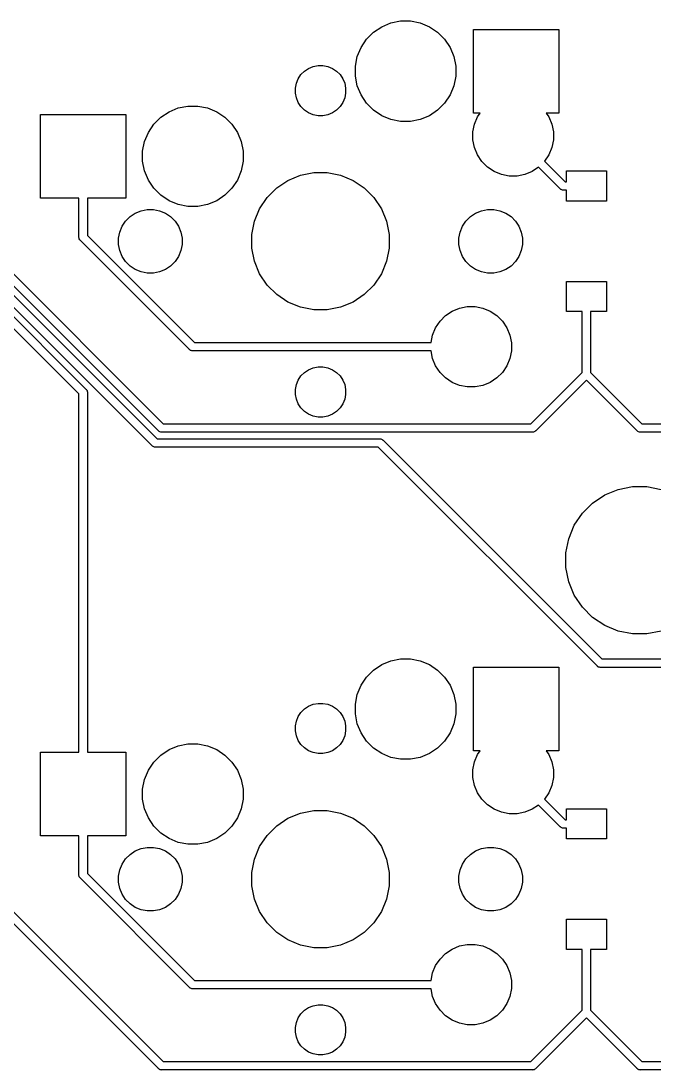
# Model space of a CAD drawing. Extents: x 52 to 337, y -160 to -34.
# Drawn here: x 156.16 to 175.05, y -75.55 to -44.22 of the extents above; entities that cross this region are included whole.
import ezdxf

# ---------------------------------------------------------------- set-up
doc = ezdxf.new("R2010")
doc.units = 0
doc.layers.add('BLACK', color=7, linetype='CONTINUOUS')

msp = doc.modelspace()

# ---------------------------------------------------------------- linework, layer by layer
at = {"layer": 'BLACK', "linetype": 'CONTINUOUS'}
for p, q in [((166.684, -44.5549), (166.929, -44.3907)), ((166.929, -44.3907), (167.202, -44.2776)), ((167.202, -44.2776), (167.492, -44.22)), ((167.492, -44.22), (167.788, -44.22)), ((167.788, -44.22), (168.078, -44.2776)), ((168.078, -44.2776), (168.351, -44.3907)), ((168.351, -44.3907), (168.596, -44.5549)), ((169.667, -46.97), (169.667, -44.47)), ((169.667, -44.47), (172.217, -44.47)), ((172.217, -44.47), (172.217, -46.97)), ((166.311, -45.0095), (166.475, -44.7638)), ((166.475, -44.7638), (166.684, -44.5549)), ((168.596, -44.5549), (168.805, -44.7638)), ((168.805, -44.7638), (168.969, -45.0095)), ((166.198, -45.2825), (166.311, -45.0095)), ((168.969, -45.0095), (169.082, -45.2825)), ((166.14, -45.5723), (166.198, -45.2825)), ((169.082, -45.2825), (169.14, -45.5723)), ((164.517, -45.8219), (164.622, -45.7174)), ((164.622, -45.7174), (164.745, -45.6354)), ((164.745, -45.6354), (164.881, -45.5788)), ((164.881, -45.5788), (165.026, -45.55)), ((165.026, -45.55), (165.174, -45.55)), ((165.174, -45.55), (165.319, -45.5788)), ((165.319, -45.5788), (165.455, -45.6354)), ((165.455, -45.6354), (165.578, -45.7174)), ((165.578, -45.7174), (165.683, -45.8219)), ((166.14, -45.8677), (166.14, -45.5723)), ((169.14, -45.5723), (169.14, -45.8677)), ((164.379, -46.0812), (164.435, -45.9447)), ((164.435, -45.9447), (164.517, -45.8219)), ((165.683, -45.8219), (165.765, -45.9447)), ((165.765, -45.9447), (165.821, -46.0812)), ((166.198, -46.1575), (166.14, -45.8677)), ((169.14, -45.8677), (169.082, -46.1575)), ((164.35, -46.2261), (164.379, -46.0812)), ((164.35, -46.3739), (164.35, -46.2261)), ((165.821, -46.0812), (165.85, -46.2261)), ((165.85, -46.2261), (165.85, -46.3739)), ((166.311, -46.4305), (166.198, -46.1575)), ((169.082, -46.1575), (168.969, -46.4305)), ((164.379, -46.5188), (164.35, -46.3739)), ((164.435, -46.6553), (164.379, -46.5188)), ((164.517, -46.7781), (164.435, -46.6553)), ((165.765, -46.6553), (165.683, -46.7781)), ((165.821, -46.5188), (165.765, -46.6553)), ((165.85, -46.3739), (165.821, -46.5188)), ((166.475, -46.6762), (166.311, -46.4305)), ((166.684, -46.8851), (166.475, -46.6762)), ((168.805, -46.6762), (168.596, -46.8851)), ((168.969, -46.4305), (168.805, -46.6762)), ((160.334, -47.0949), (160.579, -46.9307)), ((160.579, -46.9307), (160.852, -46.8176)), ((160.852, -46.8176), (161.142, -46.76)), ((161.142, -46.76), (161.438, -46.76)), ((161.438, -46.76), (161.728, -46.8176)), ((161.728, -46.8176), (162.001, -46.9307)), ((162.001, -46.9307), (162.246, -47.0949)), ((164.622, -46.8826), (164.517, -46.7781)), ((164.745, -46.9646), (164.622, -46.8826)), ((164.881, -47.0212), (164.745, -46.9646)), ((165.455, -46.9646), (165.319, -47.0212)), ((165.578, -46.8826), (165.455, -46.9646)), ((165.683, -46.7781), (165.578, -46.8826)), ((166.929, -47.0493), (166.684, -46.8851)), ((168.596, -46.8851), (168.351, -47.0493)), ((169.861, -46.97), (169.667, -46.97)), ((169.787, -47.0816), (169.861, -46.97)), ((172.217, -46.97), (171.839, -46.97)), ((171.839, -46.97), (171.913, -47.0816)), ((156.74, -49.51), (156.74, -47.01)), ((156.74, -47.01), (159.29, -47.01)), ((159.29, -47.01), (159.29, -49.51)), ((159.961, -47.5495), (160.125, -47.3038)), ((160.125, -47.3038), (160.334, -47.0949)), ((162.246, -47.0949), (162.455, -47.3038)), ((162.455, -47.3038), (162.619, -47.5495)), ((165.026, -47.05), (164.881, -47.0212)), ((165.174, -47.05), (165.026, -47.05)), ((165.319, -47.0212), (165.174, -47.05)), ((167.202, -47.1624), (166.929, -47.0493)), ((167.492, -47.22), (167.202, -47.1624)), ((167.788, -47.22), (167.492, -47.22)), ((168.078, -47.1624), (167.788, -47.22)), ((168.351, -47.0493), (168.078, -47.1624)), ((169.65, -47.5318), (169.696, -47.3)), ((169.696, -47.3), (169.787, -47.0816)), ((171.913, -47.0816), (172.004, -47.3)), ((172.004, -47.3), (172.05, -47.5318)), ((159.848, -47.8225), (159.961, -47.5495)), ((162.619, -47.5495), (162.732, -47.8225)), ((169.65, -47.7682), (169.65, -47.5318)), ((172.05, -47.5318), (172.05, -47.7682)), ((159.79, -48.1123), (159.848, -47.8225)), ((162.732, -47.8225), (162.79, -48.1123)), ((169.696, -48), (169.65, -47.7682)), ((172.05, -47.7682), (172.004, -48)), ((159.79, -48.4077), (159.79, -48.1123)), ((162.79, -48.1123), (162.79, -48.4077)), ((169.787, -48.2184), (169.696, -48)), ((169.918, -48.415), (169.787, -48.2184)), ((171.913, -48.2184), (171.786, -48.4092)), ((172.004, -48), (171.913, -48.2184)), ((159.848, -48.6975), (159.79, -48.4077)), ((162.79, -48.4077), (162.732, -48.6975)), ((170.085, -48.5821), (169.918, -48.415)), ((171.786, -48.4092), (172.402, -49.025)), ((159.961, -48.9705), (159.848, -48.6975)), ((162.732, -48.6975), (162.619, -48.9705)), ((164.129, -48.9833), (164.502, -48.8288)), ((164.502, -48.8288), (164.898, -48.75)), ((164.898, -48.75), (165.302, -48.75)), ((165.302, -48.75), (165.698, -48.8288)), ((165.698, -48.8288), (166.071, -48.9833)), ((170.282, -48.7134), (170.085, -48.5821)), ((170.5, -48.8039), (170.282, -48.7134)), ((170.732, -48.85), (170.5, -48.8039)), ((170.968, -48.85), (170.732, -48.85)), ((171.2, -48.8039), (170.968, -48.85)), ((171.418, -48.7134), (171.2, -48.8039)), ((171.609, -48.586), (171.418, -48.7134)), ((172.257, -49.2341), (171.609, -48.586)), ((172.438, -49.025), (172.438, -48.7)), ((172.438, -48.7), (173.637, -48.7)), ((173.637, -48.7), (173.637, -49.6)), ((160.125, -49.2162), (159.961, -48.9705)), ((162.619, -48.9705), (162.455, -49.2162)), ((163.793, -49.2077), (164.129, -48.9833)), ((166.071, -48.9833), (166.407, -49.2077)), ((172.402, -49.025), (172.438, -49.025)), ((160.334, -49.4251), (160.125, -49.2162)), ((160.579, -49.5893), (160.334, -49.4251)), ((162.246, -49.4251), (162.001, -49.5893)), ((162.455, -49.2162), (162.246, -49.4251)), ((163.283, -49.829), (163.508, -49.4932)), ((163.508, -49.4932), (163.793, -49.2077)), ((166.407, -49.2077), (166.692, -49.4932)), ((166.692, -49.4932), (166.917, -49.829)), ((172.261, -49.2388), (172.257, -49.2341)), ((172.266, -49.2427), (172.261, -49.2388)), ((172.278, -49.2524), (172.266, -49.2427)), ((172.266, -49.2427), (172.266, -49.2427)), ((172.28, -49.2544), (172.278, -49.2524)), ((172.302, -49.266), (172.28, -49.2544)), ((172.325, -49.2732), (172.302, -49.266)), ((172.344, -49.275), (172.325, -49.2732)), ((172.35, -49.2756), (172.344, -49.275)), ((172.344, -49.275), (172.344, -49.275)), ((172.356, -49.275), (172.35, -49.2756)), ((172.438, -49.275), (172.356, -49.275)), ((172.438, -49.6), (172.438, -49.275)), ((157.89, -49.51), (156.74, -49.51)), ((157.89, -50.6759), (157.89, -49.51)), ((159.29, -49.51), (158.14, -49.51)), ((158.14, -49.51), (158.14, -50.6302)), ((160.852, -49.7024), (160.579, -49.5893)), ((161.142, -49.76), (160.852, -49.7024)), ((161.438, -49.76), (161.142, -49.76)), ((161.728, -49.7024), (161.438, -49.76)), ((162.001, -49.5893), (161.728, -49.7024)), ((173.637, -49.6), (172.438, -49.6)), ((154.112, -49.9545), (160.408, -56.25)), ((159.282, -50.1944), (159.414, -50.0621)), ((159.414, -50.0621), (159.57, -49.9581)), ((159.57, -49.9581), (159.743, -49.8865)), ((159.743, -49.8865), (159.926, -49.85)), ((159.926, -49.85), (160.114, -49.85)), ((160.114, -49.85), (160.297, -49.8865)), ((160.297, -49.8865), (160.47, -49.9581)), ((160.47, -49.9581), (160.626, -50.0621)), ((160.626, -50.0621), (160.758, -50.1944)), ((163.129, -50.202), (163.283, -49.829)), ((166.917, -49.829), (167.071, -50.202)), ((169.442, -50.1944), (169.574, -50.0621)), ((169.574, -50.0621), (169.73, -49.9581)), ((169.73, -49.9581), (169.903, -49.8865)), ((169.903, -49.8865), (170.086, -49.85)), ((170.086, -49.85), (170.274, -49.85)), ((170.274, -49.85), (170.457, -49.8865)), ((170.457, -49.8865), (170.63, -49.9581)), ((170.63, -49.9581), (170.786, -50.0621)), ((170.786, -50.0621), (170.918, -50.1944)), ((160.264, -56.4591), (153.987, -50.183)), ((159.107, -50.5229), (159.178, -50.35)), ((159.178, -50.35), (159.282, -50.1944)), ((160.758, -50.1944), (160.862, -50.35)), ((160.862, -50.35), (160.933, -50.5229)), ((163.05, -50.5981), (163.129, -50.202)), ((167.071, -50.202), (167.15, -50.5981)), ((169.267, -50.5229), (169.338, -50.35)), ((169.338, -50.35), (169.442, -50.1944)), ((170.918, -50.1944), (171.022, -50.35)), ((171.022, -50.35), (171.093, -50.5229)), ((157.889, -50.682), (157.89, -50.6759)), ((157.89, -50.6881), (157.889, -50.682)), ((157.892, -50.7065), (157.89, -50.6881)), ((157.89, -50.6881), (157.89, -50.6881)), ((157.899, -50.7301), (157.892, -50.7065)), ((157.911, -50.7518), (157.899, -50.7301)), ((157.926, -50.7708), (157.911, -50.7518)), ((158.14, -50.6302), (161.335, -53.825)), ((159.07, -50.7064), (159.107, -50.5229)), ((159.07, -50.8936), (159.07, -50.7064)), ((160.933, -50.5229), (160.97, -50.7064)), ((160.97, -50.7064), (160.97, -50.8936)), ((163.05, -51.0019), (163.05, -50.5981)), ((167.15, -50.5981), (167.15, -51.0019)), ((169.23, -50.7064), (169.267, -50.5229)), ((169.23, -50.8936), (169.23, -50.7064)), ((171.093, -50.5229), (171.13, -50.7064)), ((171.13, -50.7064), (171.13, -50.8936)), ((157.931, -50.7747), (157.926, -50.7708)), ((161.19, -54.0341), (157.931, -50.7747)), ((159.107, -51.0771), (159.07, -50.8936)), ((160.97, -50.8936), (160.933, -51.0771)), ((163.129, -51.398), (163.05, -51.0019)), ((167.15, -51.0019), (167.071, -51.398)), ((169.267, -51.0771), (169.23, -50.8936)), ((171.13, -50.8936), (171.093, -51.0771)), ((159.178, -51.25), (159.107, -51.0771)), ((159.282, -51.4056), (159.178, -51.25)), ((160.862, -51.25), (160.758, -51.4056)), ((160.933, -51.0771), (160.862, -51.25)), ((169.338, -51.25), (169.267, -51.0771)), ((169.442, -51.4056), (169.338, -51.25)), ((171.022, -51.25), (170.918, -51.4056)), ((171.093, -51.0771), (171.022, -51.25)), ((159.414, -51.5379), (159.282, -51.4056)), ((159.57, -51.6419), (159.414, -51.5379)), ((159.743, -51.7135), (159.57, -51.6419)), ((160.47, -51.6419), (160.297, -51.7135)), ((160.626, -51.5379), (160.47, -51.6419)), ((160.758, -51.4056), (160.626, -51.5379)), ((163.283, -51.771), (163.129, -51.398)), ((167.071, -51.398), (166.917, -51.771)), ((169.574, -51.5379), (169.442, -51.4056)), ((169.73, -51.6419), (169.574, -51.5379)), ((169.903, -51.7135), (169.73, -51.6419)), ((170.63, -51.6419), (170.457, -51.7135)), ((170.786, -51.5379), (170.63, -51.6419)), ((170.918, -51.4056), (170.786, -51.5379)), ((155.5, -51.9785), (160.222, -56.7)), ((159.926, -51.75), (159.743, -51.7135)), ((160.114, -51.75), (159.926, -51.75)), ((160.297, -51.7135), (160.114, -51.75)), ((163.508, -52.1068), (163.283, -51.771)), ((166.917, -51.771), (166.692, -52.1068)), ((170.086, -51.75), (169.903, -51.7135)), ((170.274, -51.75), (170.086, -51.75)), ((170.457, -51.7135), (170.274, -51.75)), ((172.438, -52.9), (172.438, -52)), ((172.438, -52), (173.637, -52)), ((173.637, -52), (173.637, -52.9)), ((160.077, -56.9091), (155.356, -52.1875)), ((163.793, -52.3923), (163.508, -52.1068)), ((166.692, -52.1068), (166.407, -52.3923)), ((155.314, -52.4285), (158.099, -55.2138)), ((164.129, -52.6167), (163.793, -52.3923)), ((164.502, -52.7712), (164.129, -52.6167)), ((166.071, -52.6167), (165.698, -52.7712)), ((166.407, -52.3923), (166.071, -52.6167)), ((157.89, -55.3583), (155.169, -52.6375)), ((164.898, -52.85), (164.502, -52.7712)), ((165.302, -52.85), (164.898, -52.85)), ((165.698, -52.7712), (165.302, -52.85)), ((168.835, -53.0179), (169.032, -52.8866)), ((169.032, -52.8866), (169.25, -52.7961)), ((169.25, -52.7961), (169.482, -52.75)), ((169.482, -52.75), (169.718, -52.75)), ((169.718, -52.75), (169.95, -52.7961)), ((169.95, -52.7961), (170.168, -52.8866)), ((170.168, -52.8866), (170.365, -53.0179)), ((172.913, -52.9), (172.438, -52.9)), ((172.912, -54.717), (172.913, -52.9)), ((173.637, -52.9), (173.162, -52.9)), ((173.162, -52.9), (173.162, -54.717)), ((168.537, -53.3816), (168.668, -53.185)), ((168.668, -53.185), (168.835, -53.0179)), ((170.365, -53.0179), (170.532, -53.185)), ((170.532, -53.185), (170.663, -53.3816)), ((168.446, -53.6), (168.537, -53.3816)), ((170.663, -53.3816), (170.754, -53.6)), ((161.335, -53.825), (168.401, -53.825)), ((168.401, -53.825), (168.446, -53.6)), ((170.754, -53.6), (170.8, -53.8318)), ((170.8, -53.8318), (170.8, -54.0682)), ((161.194, -54.0388), (161.19, -54.0341)), ((161.199, -54.0427), (161.194, -54.0388)), ((161.213, -54.0544), (161.199, -54.0427)), ((161.199, -54.0427), (161.199, -54.0427)), ((161.222, -54.059), (161.213, -54.0544)), ((161.235, -54.066), (161.222, -54.059)), ((161.258, -54.0732), (161.235, -54.066)), ((161.277, -54.075), (161.258, -54.0732)), ((161.283, -54.0756), (161.277, -54.075)), ((161.277, -54.075), (161.277, -54.075)), ((161.289, -54.075), (161.283, -54.0756)), ((168.401, -54.075), (161.289, -54.075)), ((168.446, -54.3), (168.401, -54.075)), ((170.8, -54.0682), (170.754, -54.3)), ((168.537, -54.5184), (168.446, -54.3)), ((170.754, -54.3), (170.663, -54.5184)), ((164.435, -54.9447), (164.517, -54.8219)), ((164.517, -54.8219), (164.622, -54.7174)), ((164.622, -54.7174), (164.745, -54.6354)), ((164.745, -54.6354), (164.881, -54.5788)), ((164.881, -54.5788), (165.026, -54.55)), ((165.026, -54.55), (165.174, -54.55)), ((165.174, -54.55), (165.319, -54.5788)), ((165.319, -54.5788), (165.455, -54.6354)), ((165.455, -54.6354), (165.578, -54.7174)), ((165.578, -54.7174), (165.683, -54.8219)), ((165.683, -54.8219), (165.765, -54.9447)), ((168.668, -54.715), (168.537, -54.5184)), ((168.835, -54.8821), (168.668, -54.715)), ((170.532, -54.715), (170.365, -54.8821)), ((170.663, -54.5184), (170.532, -54.715)), ((171.379, -56.25), (172.912, -54.717)), ((173.162, -54.717), (174.696, -56.25)), ((164.35, -55.2261), (164.379, -55.0812)), ((164.379, -55.0812), (164.435, -54.9447)), ((165.765, -54.9447), (165.821, -55.0812)), ((165.821, -55.0812), (165.85, -55.2261)), ((169.032, -55.0134), (168.835, -54.8821)), ((169.25, -55.1039), (169.032, -55.0134)), ((169.482, -55.15), (169.25, -55.1039)), ((169.95, -55.1039), (169.718, -55.15)), ((170.168, -55.0134), (169.95, -55.1039)), ((170.365, -54.8821), (170.168, -55.0134)), ((173.037, -54.9455), (171.524, -56.459)), ((174.551, -56.4591), (173.037, -54.9455)), ((157.89, -66.06), (157.89, -55.3583)), ((158.099, -55.2138), (158.104, -55.2178)), ((158.104, -55.2178), (158.108, -55.2225)), ((158.108, -55.2225), (158.119, -55.2368)), ((158.119, -55.2368), (158.124, -55.2456)), ((158.124, -55.2456), (158.131, -55.2585)), ((158.131, -55.2585), (158.138, -55.2821)), ((158.138, -55.2821), (158.14, -55.3004)), ((158.14, -55.3004), (158.14, -55.3004)), ((158.14, -55.3004), (158.141, -55.3066)), ((158.141, -55.3066), (158.14, -55.3127)), ((158.14, -55.3127), (158.14, -66.06)), ((164.35, -55.3739), (164.35, -55.2261)), ((164.379, -55.5188), (164.35, -55.3739)), ((165.85, -55.3739), (165.821, -55.5188)), ((165.85, -55.2261), (165.85, -55.3739)), ((169.718, -55.15), (169.482, -55.15)), ((164.435, -55.6553), (164.379, -55.5188)), ((164.517, -55.7781), (164.435, -55.6553)), ((165.765, -55.6553), (165.683, -55.7781)), ((165.821, -55.5188), (165.765, -55.6553)), ((164.622, -55.8826), (164.517, -55.7781)), ((164.745, -55.9646), (164.622, -55.8826)), ((164.881, -56.0212), (164.745, -55.9646)), ((165.026, -56.05), (164.881, -56.0212)), ((165.174, -56.05), (165.026, -56.05)), ((165.319, -56.0212), (165.174, -56.05)), ((165.455, -55.9646), (165.319, -56.0212)), ((165.578, -55.8826), (165.455, -55.9646)), ((165.683, -55.7781), (165.578, -55.8826)), ((160.408, -56.25), (171.379, -56.25)), ((174.696, -56.25), (190.429, -56.25)), ((160.222, -56.7), (166.869, -56.7)), ((160.267, -56.4638), (160.264, -56.4591)), ((160.272, -56.4677), (160.267, -56.4638)), ((160.286, -56.4794), (160.272, -56.4677)), ((160.272, -56.4677), (160.272, -56.4677)), ((160.308, -56.491), (160.286, -56.4794)), ((160.332, -56.4982), (160.308, -56.491)), ((160.308, -56.491), (160.308, -56.491)), ((160.35, -56.5), (160.332, -56.4982)), ((160.356, -56.5006), (160.35, -56.5)), ((160.35, -56.5), (160.35, -56.5)), ((160.362, -56.5), (160.356, -56.5006)), ((171.425, -56.5), (160.362, -56.5)), ((166.869, -56.7), (166.875, -56.6994)), ((166.875, -56.6994), (166.881, -56.7)), ((166.881, -56.7), (166.881, -56.7)), ((166.881, -56.7), (166.9, -56.7018)), ((166.9, -56.7018), (166.923, -56.709)), ((171.431, -56.5006), (171.425, -56.5)), ((171.437, -56.5), (171.431, -56.5006)), ((171.456, -56.4982), (171.437, -56.5)), ((171.437, -56.5), (171.437, -56.5)), ((171.479, -56.491), (171.456, -56.4982)), ((171.501, -56.4794), (171.479, -56.491)), ((171.52, -56.4638), (171.501, -56.4794)), ((171.524, -56.459), (171.52, -56.4638)), ((174.555, -56.4638), (174.551, -56.4591)), ((174.56, -56.4677), (174.555, -56.4638)), ((174.574, -56.4794), (174.56, -56.4677)), ((174.56, -56.4677), (174.56, -56.4677)), ((174.596, -56.491), (174.574, -56.4794)), ((174.619, -56.4982), (174.596, -56.491)), ((174.596, -56.491), (174.596, -56.491)), ((174.638, -56.5), (174.619, -56.4982)), ((174.644, -56.5006), (174.638, -56.5)), ((174.638, -56.5), (174.638, -56.5)), ((174.65, -56.5), (174.644, -56.5006)), ((190.475, -56.5), (174.65, -56.5)), ((160.081, -56.9138), (160.077, -56.9091)), ((160.086, -56.9177), (160.081, -56.9138)), ((160.1, -56.9294), (160.086, -56.9177)), ((160.086, -56.9177), (160.086, -56.9177)), ((160.122, -56.9411), (160.1, -56.9294)), ((160.145, -56.9482), (160.122, -56.9411)), ((160.122, -56.9411), (160.122, -56.9411)), ((160.164, -56.95), (160.145, -56.9482)), ((160.17, -56.9506), (160.164, -56.95)), ((160.164, -56.95), (160.164, -56.95)), ((160.176, -56.95), (160.17, -56.9506)), ((166.823, -56.95), (160.176, -56.95)), ((173.357, -63.4841), (166.823, -56.95)), ((166.923, -56.709), (166.945, -56.7206)), ((166.945, -56.7206), (166.964, -56.7362)), ((166.964, -56.7362), (166.968, -56.741)), ((166.968, -56.741), (173.502, -63.275)), ((173.583, -58.3754), (173.983, -58.2095)), ((173.983, -58.2095), (174.408, -58.125)), ((174.408, -58.125), (174.842, -58.125)), ((174.842, -58.125), (175.267, -58.2095)), ((173.223, -58.6161), (173.583, -58.3754)), ((172.916, -58.9226), (173.223, -58.6161)), ((172.675, -59.2829), (172.916, -58.9226)), ((172.51, -59.6833), (172.675, -59.2829)), ((172.425, -60.1083), (172.51, -59.6833)), ((172.425, -60.5417), (172.425, -60.1083)), ((172.51, -60.9667), (172.425, -60.5417)), ((172.675, -61.3671), (172.51, -60.9667)), ((172.916, -61.7274), (172.675, -61.3671)), ((173.223, -62.0339), (172.916, -61.7274)), ((173.583, -62.2746), (173.223, -62.0339)), ((173.983, -62.4405), (173.583, -62.2746)), ((174.408, -62.525), (173.983, -62.4405)), ((174.842, -62.525), (174.408, -62.525)), ((175.267, -62.4405), (174.842, -62.525)), ((167.202, -63.3276), (167.492, -63.27)), ((167.492, -63.27), (167.788, -63.27)), ((167.788, -63.27), (168.078, -63.3276)), ((173.502, -63.275), (175.724, -63.275)), ((166.684, -63.6049), (166.929, -63.4407)), ((166.929, -63.4407), (167.202, -63.3276)), ((168.078, -63.3276), (168.351, -63.4407)), ((168.351, -63.4407), (168.596, -63.6049)), ((169.667, -66.02), (169.667, -63.52)), ((169.667, -63.52), (172.217, -63.52)), ((172.217, -63.52), (172.217, -66.02)), ((173.361, -63.4888), (173.357, -63.4841)), ((173.366, -63.4927), (173.361, -63.4888)), ((173.379, -63.5037), (173.366, -63.4927)), ((173.366, -63.4927), (173.366, -63.4927)), ((173.38, -63.5044), (173.379, -63.5037)), ((173.402, -63.516), (173.38, -63.5044)), ((173.425, -63.5232), (173.402, -63.516)), ((173.444, -63.525), (173.425, -63.5232)), ((173.45, -63.5256), (173.444, -63.525)), ((173.444, -63.525), (173.444, -63.525)), ((173.456, -63.525), (173.45, -63.5256)), ((175.678, -63.525), (173.456, -63.525)), ((166.311, -64.0595), (166.475, -63.8138)), ((166.475, -63.8138), (166.684, -63.6049)), ((168.596, -63.6049), (168.805, -63.8138)), ((168.805, -63.8138), (168.969, -64.0595)), ((166.198, -64.3325), (166.311, -64.0595)), ((168.969, -64.0595), (169.082, -64.3325)), ((166.14, -64.6223), (166.198, -64.3325)), ((169.082, -64.3325), (169.14, -64.6223)), ((164.517, -64.8719), (164.622, -64.7674)), ((164.622, -64.7674), (164.745, -64.6854)), ((164.745, -64.6854), (164.881, -64.6288)), ((164.881, -64.6288), (165.026, -64.6)), ((165.026, -64.6), (165.174, -64.6)), ((165.174, -64.6), (165.319, -64.6288)), ((165.319, -64.6288), (165.455, -64.6854)), ((165.455, -64.6854), (165.578, -64.7674)), ((165.578, -64.7674), (165.683, -64.8719)), ((166.14, -64.9177), (166.14, -64.6223)), ((169.14, -64.6223), (169.14, -64.9177)), ((164.35, -65.2761), (164.379, -65.1312)), ((164.379, -65.1312), (164.435, -64.9947)), ((164.435, -64.9947), (164.517, -64.8719)), ((165.683, -64.8719), (165.765, -64.9947)), ((165.765, -64.9947), (165.821, -65.1312)), ((165.821, -65.1312), (165.85, -65.2761)), ((166.198, -65.2075), (166.14, -64.9177)), ((169.14, -64.9177), (169.082, -65.2075)), ((164.35, -65.4239), (164.35, -65.2761)), ((164.379, -65.5688), (164.35, -65.4239)), ((165.85, -65.4239), (165.821, -65.5688)), ((165.85, -65.2761), (165.85, -65.4239)), ((166.311, -65.4805), (166.198, -65.2075)), ((166.475, -65.7262), (166.311, -65.4805)), ((168.969, -65.4805), (168.805, -65.7262)), ((169.082, -65.2075), (168.969, -65.4805)), ((164.435, -65.7053), (164.379, -65.5688)), ((164.517, -65.8281), (164.435, -65.7053)), ((165.765, -65.7053), (165.683, -65.8281)), ((165.821, -65.5688), (165.765, -65.7053)), ((166.684, -65.9351), (166.475, -65.7262)), ((168.805, -65.7262), (168.596, -65.9351)), ((156.74, -68.56), (156.74, -66.06)), ((156.74, -66.06), (157.89, -66.06)), ((158.14, -66.06), (159.29, -66.06)), ((159.29, -66.06), (159.29, -68.56)), ((160.334, -66.1449), (160.579, -65.9807)), ((160.579, -65.9807), (160.852, -65.8676)), ((160.852, -65.8676), (161.142, -65.81)), ((161.142, -65.81), (161.438, -65.81)), ((161.438, -65.81), (161.728, -65.8676)), ((161.728, -65.8676), (162.001, -65.9807)), ((162.001, -65.9807), (162.246, -66.1449)), ((164.622, -65.9326), (164.517, -65.8281)), ((164.745, -66.0146), (164.622, -65.9326)), ((164.881, -66.0712), (164.745, -66.0146)), ((165.026, -66.1), (164.881, -66.0712)), ((165.174, -66.1), (165.026, -66.1)), ((165.319, -66.0712), (165.174, -66.1)), ((165.455, -66.0146), (165.319, -66.0712)), ((165.578, -65.9326), (165.455, -66.0146)), ((165.683, -65.8281), (165.578, -65.9326)), ((166.929, -66.0993), (166.684, -65.9351)), ((167.202, -66.2124), (166.929, -66.0993)), ((168.351, -66.0993), (168.078, -66.2124)), ((168.596, -65.9351), (168.351, -66.0993)), ((169.861, -66.02), (169.667, -66.02)), ((169.787, -66.1316), (169.861, -66.02)), ((172.217, -66.02), (171.839, -66.02)), ((171.839, -66.02), (171.913, -66.1316)), ((159.961, -66.5995), (160.125, -66.3538)), ((160.125, -66.3538), (160.334, -66.1449)), ((162.246, -66.1449), (162.455, -66.3538)), ((162.455, -66.3538), (162.619, -66.5995)), ((167.492, -66.27), (167.202, -66.2124)), ((167.788, -66.27), (167.492, -66.27)), ((168.078, -66.2124), (167.788, -66.27)), ((169.65, -66.5818), (169.696, -66.35)), ((169.696, -66.35), (169.787, -66.1316)), ((171.913, -66.1316), (172.004, -66.35)), ((172.004, -66.35), (172.05, -66.5818)), ((159.848, -66.8725), (159.961, -66.5995)), ((162.619, -66.5995), (162.732, -66.8725)), ((169.65, -66.8182), (169.65, -66.5818)), ((172.05, -66.5818), (172.05, -66.8182)), ((159.79, -67.1623), (159.848, -66.8725)), ((162.732, -66.8725), (162.79, -67.1623)), ((169.696, -67.05), (169.65, -66.8182)), ((172.05, -66.8182), (172.004, -67.05)), ((159.79, -67.4577), (159.79, -67.1623)), ((162.79, -67.1623), (162.79, -67.4577)), ((169.787, -67.2684), (169.696, -67.05)), ((169.918, -67.465), (169.787, -67.2684)), ((171.913, -67.2684), (171.786, -67.4592)), ((172.004, -67.05), (171.913, -67.2684)), ((159.848, -67.7475), (159.79, -67.4577)), ((162.79, -67.4577), (162.732, -67.7475)), ((170.085, -67.6321), (169.918, -67.465)), ((170.282, -67.7634), (170.085, -67.6321)), ((171.609, -67.636), (171.418, -67.7634)), ((172.257, -68.2841), (171.609, -67.636)), ((171.786, -67.4592), (172.402, -68.075)), ((159.961, -68.0205), (159.848, -67.7475)), ((162.732, -67.7475), (162.619, -68.0205)), ((164.129, -68.0333), (164.502, -67.8788)), ((164.502, -67.8788), (164.898, -67.8)), ((164.898, -67.8), (165.302, -67.8)), ((165.302, -67.8), (165.698, -67.8788)), ((165.698, -67.8788), (166.071, -68.0333)), ((170.5, -67.8539), (170.282, -67.7634)), ((170.732, -67.9), (170.5, -67.8539)), ((170.968, -67.9), (170.732, -67.9)), ((171.2, -67.8539), (170.968, -67.9)), ((171.418, -67.7634), (171.2, -67.8539)), ((172.438, -68.075), (172.438, -67.75)), ((172.438, -67.75), (173.637, -67.75)), ((173.637, -67.75), (173.637, -68.65)), ((160.125, -68.2662), (159.961, -68.0205)), ((160.334, -68.4751), (160.125, -68.2662)), ((162.455, -68.2662), (162.246, -68.4751)), ((162.619, -68.0205), (162.455, -68.2662)), ((163.508, -68.5432), (163.793, -68.2577)), ((163.793, -68.2577), (164.129, -68.0333)), ((166.071, -68.0333), (166.407, -68.2577)), ((166.407, -68.2577), (166.692, -68.5432)), ((172.261, -68.2888), (172.257, -68.2841)), ((172.266, -68.2927), (172.261, -68.2888)), ((172.278, -68.3024), (172.266, -68.2927)), ((172.266, -68.2927), (172.266, -68.2927)), ((172.402, -68.075), (172.438, -68.075)), ((157.89, -68.56), (156.74, -68.56)), ((157.89, -69.7259), (157.89, -68.56)), ((159.29, -68.56), (158.14, -68.56)), ((158.14, -68.56), (158.14, -69.6802)), ((160.579, -68.6393), (160.334, -68.4751)), ((162.246, -68.4751), (162.001, -68.6393)), ((163.283, -68.879), (163.508, -68.5432)), ((166.692, -68.5432), (166.917, -68.879)), ((172.28, -68.3044), (172.278, -68.3024)), ((172.302, -68.316), (172.28, -68.3044)), ((172.325, -68.3232), (172.302, -68.316)), ((172.344, -68.325), (172.325, -68.3232)), ((172.35, -68.3256), (172.344, -68.325)), ((172.344, -68.325), (172.344, -68.325)), ((172.356, -68.325), (172.35, -68.3256)), ((172.438, -68.325), (172.356, -68.325)), ((172.438, -68.65), (172.438, -68.325)), ((159.743, -68.9365), (159.926, -68.9)), ((159.926, -68.9), (160.114, -68.9)), ((160.114, -68.9), (160.297, -68.9365)), ((160.852, -68.7524), (160.579, -68.6393)), ((161.142, -68.81), (160.852, -68.7524)), ((161.438, -68.81), (161.142, -68.81)), ((161.728, -68.7524), (161.438, -68.81)), ((162.001, -68.6393), (161.728, -68.7524)), ((163.129, -69.252), (163.283, -68.879)), ((166.917, -68.879), (167.071, -69.252)), ((169.903, -68.9365), (170.086, -68.9)), ((170.086, -68.9), (170.274, -68.9)), ((170.274, -68.9), (170.457, -68.9365)), ((173.637, -68.65), (172.438, -68.65)), ((160.264, -75.5091), (153.987, -69.233)), ((154.112, -69.0045), (160.408, -75.3)), ((159.282, -69.2444), (159.414, -69.1121)), ((159.414, -69.1121), (159.57, -69.0081)), ((159.57, -69.0081), (159.743, -68.9365)), ((160.297, -68.9365), (160.47, -69.0081)), ((160.47, -69.0081), (160.626, -69.1121)), ((160.626, -69.1121), (160.758, -69.2444)), ((169.442, -69.2444), (169.574, -69.1121)), ((169.574, -69.1121), (169.73, -69.0081)), ((169.73, -69.0081), (169.903, -68.9365)), ((170.457, -68.9365), (170.63, -69.0081)), ((170.63, -69.0081), (170.786, -69.1121)), ((170.786, -69.1121), (170.918, -69.2444)), ((159.107, -69.5729), (159.178, -69.4)), ((159.178, -69.4), (159.282, -69.2444)), ((160.758, -69.2444), (160.862, -69.4)), ((160.862, -69.4), (160.933, -69.5729)), ((163.05, -69.6481), (163.129, -69.252)), ((167.071, -69.252), (167.15, -69.6481)), ((169.267, -69.5729), (169.338, -69.4)), ((169.338, -69.4), (169.442, -69.2444)), ((170.918, -69.2444), (171.022, -69.4)), ((171.022, -69.4), (171.093, -69.5729)), ((157.889, -69.732), (157.89, -69.7259)), ((157.89, -69.7381), (157.889, -69.732)), ((157.892, -69.7565), (157.89, -69.7381)), ((157.89, -69.7381), (157.89, -69.7381)), ((157.899, -69.7801), (157.892, -69.7565)), ((157.911, -69.8018), (157.899, -69.7801)), ((157.926, -69.8208), (157.911, -69.8018)), ((157.931, -69.8247), (157.926, -69.8208)), ((161.19, -73.0841), (157.931, -69.8247)), ((158.14, -69.6802), (161.335, -72.875)), ((159.07, -69.7564), (159.107, -69.5729)), ((159.07, -69.9436), (159.07, -69.7564)), ((160.933, -69.5729), (160.97, -69.7564)), ((160.97, -69.7564), (160.97, -69.9436)), ((163.05, -70.0519), (163.05, -69.6481)), ((167.15, -69.6481), (167.15, -70.0519)), ((169.23, -69.7564), (169.267, -69.5729)), ((169.23, -69.9436), (169.23, -69.7564)), ((171.093, -69.5729), (171.13, -69.7564)), ((171.13, -69.7564), (171.13, -69.9436)), ((159.107, -70.1271), (159.07, -69.9436)), ((159.178, -70.3), (159.107, -70.1271)), ((160.933, -70.1271), (160.862, -70.3)), ((160.97, -69.9436), (160.933, -70.1271)), ((163.129, -70.448), (163.05, -70.0519)), ((167.15, -70.0519), (167.071, -70.448)), ((169.267, -70.1271), (169.23, -69.9436)), ((169.338, -70.3), (169.267, -70.1271)), ((171.093, -70.1271), (171.022, -70.3)), ((171.13, -69.9436), (171.093, -70.1271)), ((159.282, -70.4556), (159.178, -70.3)), ((159.414, -70.5879), (159.282, -70.4556)), ((160.758, -70.4556), (160.626, -70.5879)), ((160.862, -70.3), (160.758, -70.4556)), ((163.283, -70.821), (163.129, -70.448)), ((167.071, -70.448), (166.917, -70.821)), ((169.442, -70.4556), (169.338, -70.3)), ((169.574, -70.5879), (169.442, -70.4556)), ((170.918, -70.4556), (170.786, -70.5879)), ((171.022, -70.3), (170.918, -70.4556)), ((159.57, -70.6919), (159.414, -70.5879)), ((159.743, -70.7635), (159.57, -70.6919)), ((159.926, -70.8), (159.743, -70.7635)), ((160.114, -70.8), (159.926, -70.8)), ((160.297, -70.7635), (160.114, -70.8)), ((160.47, -70.6919), (160.297, -70.7635)), ((160.626, -70.5879), (160.47, -70.6919)), ((169.73, -70.6919), (169.574, -70.5879)), ((169.903, -70.7635), (169.73, -70.6919)), ((170.086, -70.8), (169.903, -70.7635)), ((170.274, -70.8), (170.086, -70.8)), ((170.457, -70.7635), (170.274, -70.8)), ((170.63, -70.6919), (170.457, -70.7635)), ((170.786, -70.5879), (170.63, -70.6919)), ((163.508, -71.1568), (163.283, -70.821)), ((166.917, -70.821), (166.692, -71.1568)), ((172.438, -71.95), (172.438, -71.05)), ((172.438, -71.05), (173.637, -71.05)), ((173.637, -71.05), (173.637, -71.95)), ((163.793, -71.4423), (163.508, -71.1568)), ((166.692, -71.1568), (166.407, -71.4423)), ((164.129, -71.6667), (163.793, -71.4423)), ((164.502, -71.8212), (164.129, -71.6667)), ((166.071, -71.6667), (165.698, -71.8212)), ((166.407, -71.4423), (166.071, -71.6667)), ((164.898, -71.9), (164.502, -71.8212)), ((165.302, -71.9), (164.898, -71.9)), ((165.698, -71.8212), (165.302, -71.9)), ((168.835, -72.0679), (169.032, -71.9366)), ((169.032, -71.9366), (169.25, -71.8461)), ((169.25, -71.8461), (169.482, -71.8)), ((169.482, -71.8), (169.718, -71.8)), ((169.718, -71.8), (169.95, -71.8461)), ((169.95, -71.8461), (170.168, -71.9366)), ((170.168, -71.9366), (170.365, -72.0679)), ((172.913, -71.95), (172.438, -71.95)), ((172.912, -73.767), (172.913, -71.95)), ((173.637, -71.95), (173.162, -71.95)), ((173.162, -71.95), (173.162, -73.767)), ((168.537, -72.4316), (168.668, -72.235)), ((168.668, -72.235), (168.835, -72.0679)), ((170.365, -72.0679), (170.532, -72.235)), ((170.532, -72.235), (170.663, -72.4316)), ((168.401, -72.875), (168.446, -72.65)), ((168.446, -72.65), (168.537, -72.4316)), ((170.663, -72.4316), (170.754, -72.65)), ((170.754, -72.65), (170.8, -72.8818)), ((161.335, -72.875), (168.401, -72.875)), ((170.8, -72.8818), (170.8, -73.1182)), ((161.194, -73.0888), (161.19, -73.0841)), ((161.199, -73.0927), (161.194, -73.0888)), ((161.213, -73.1044), (161.199, -73.0927)), ((161.199, -73.0927), (161.199, -73.0927)), ((161.222, -73.109), (161.213, -73.1044)), ((161.235, -73.116), (161.222, -73.109)), ((161.258, -73.1232), (161.235, -73.116)), ((161.277, -73.125), (161.258, -73.1232)), ((161.283, -73.1256), (161.277, -73.125)), ((161.277, -73.125), (161.277, -73.125)), ((161.289, -73.125), (161.283, -73.1256)), ((168.401, -73.125), (161.289, -73.125)), ((168.446, -73.35), (168.401, -73.125)), ((170.8, -73.1182), (170.754, -73.35)), ((164.881, -73.6288), (165.026, -73.6)), ((165.026, -73.6), (165.174, -73.6)), ((165.174, -73.6), (165.319, -73.6288)), ((168.537, -73.5684), (168.446, -73.35)), ((168.668, -73.765), (168.537, -73.5684)), ((170.663, -73.5684), (170.532, -73.765)), ((170.754, -73.35), (170.663, -73.5684)), ((164.435, -73.9947), (164.517, -73.8719)), ((164.517, -73.8719), (164.622, -73.7674)), ((164.622, -73.7674), (164.745, -73.6854)), ((164.745, -73.6854), (164.881, -73.6288)), ((165.319, -73.6288), (165.455, -73.6854)), ((165.455, -73.6854), (165.578, -73.7674)), ((165.578, -73.7674), (165.683, -73.8719)), ((165.683, -73.8719), (165.765, -73.9947)), ((168.835, -73.9321), (168.668, -73.765)), ((169.032, -74.0634), (168.835, -73.9321)), ((170.365, -73.9321), (170.168, -74.0634)), ((170.532, -73.765), (170.365, -73.9321)), ((171.379, -75.3), (172.912, -73.767)), ((173.162, -73.767), (174.696, -75.3)), ((164.35, -74.2761), (164.379, -74.1312)), ((164.379, -74.1312), (164.435, -73.9947)), ((165.765, -73.9947), (165.821, -74.1312)), ((165.821, -74.1312), (165.85, -74.2761)), ((169.25, -74.1539), (169.032, -74.0634)), ((169.482, -74.2), (169.25, -74.1539)), ((169.718, -74.2), (169.482, -74.2)), ((169.95, -74.1539), (169.718, -74.2)), ((170.168, -74.0634), (169.95, -74.1539)), ((173.037, -73.9955), (171.524, -75.509)), ((174.551, -75.5091), (173.037, -73.9955)), ((164.35, -74.4239), (164.35, -74.2761)), ((164.379, -74.5688), (164.35, -74.4239)), ((165.85, -74.4239), (165.821, -74.5688)), ((165.85, -74.2761), (165.85, -74.4239)), ((164.435, -74.7053), (164.379, -74.5688)), ((164.517, -74.8281), (164.435, -74.7053)), ((164.622, -74.9326), (164.517, -74.8281)), ((165.683, -74.8281), (165.578, -74.9326)), ((165.765, -74.7053), (165.683, -74.8281)), ((165.821, -74.5688), (165.765, -74.7053)), ((164.745, -75.0146), (164.622, -74.9326)), ((164.881, -75.0712), (164.745, -75.0146)), ((165.026, -75.1), (164.881, -75.0712)), ((165.174, -75.1), (165.026, -75.1)), ((165.319, -75.0712), (165.174, -75.1)), ((165.455, -75.0146), (165.319, -75.0712)), ((165.578, -74.9326), (165.455, -75.0146)), ((160.408, -75.3), (171.379, -75.3)), ((174.696, -75.3), (190.429, -75.3)), ((160.267, -75.5138), (160.264, -75.5091)), ((160.272, -75.5177), (160.267, -75.5138)), ((160.286, -75.5294), (160.272, -75.5177)), ((160.272, -75.5177), (160.272, -75.5177)), ((160.306, -75.5398), (160.286, -75.5294)), ((160.308, -75.541), (160.306, -75.5398)), ((160.332, -75.5482), (160.308, -75.541)), ((160.35, -75.55), (160.332, -75.5482)), ((160.356, -75.5506), (160.35, -75.55)), ((160.35, -75.55), (160.35, -75.55)), ((160.362, -75.55), (160.356, -75.5506)), ((171.425, -75.55), (160.362, -75.55)), ((171.431, -75.5506), (171.425, -75.55)), ((171.437, -75.55), (171.431, -75.5506)), ((171.456, -75.5482), (171.437, -75.55)), ((171.437, -75.55), (171.437, -75.55)), ((171.479, -75.541), (171.456, -75.5482)), ((171.501, -75.5294), (171.479, -75.541)), ((171.52, -75.5138), (171.501, -75.5294)), ((171.524, -75.509), (171.52, -75.5138)), ((174.555, -75.5138), (174.551, -75.5091)), ((174.56, -75.5177), (174.555, -75.5138)), ((174.574, -75.5294), (174.56, -75.5177)), ((174.56, -75.5177), (174.56, -75.5177)), ((174.593, -75.5398), (174.574, -75.5294)), ((174.596, -75.541), (174.593, -75.5398)), ((174.619, -75.5482), (174.596, -75.541)), ((174.638, -75.55), (174.619, -75.5482)), ((174.644, -75.5506), (174.638, -75.55)), ((174.638, -75.55), (174.638, -75.55)), ((174.65, -75.55), (174.644, -75.5506)), ((190.475, -75.55), (174.65, -75.55))]:
    msp.add_line(p, q, dxfattribs=at)

doc.saveas('drawing.dxf')
